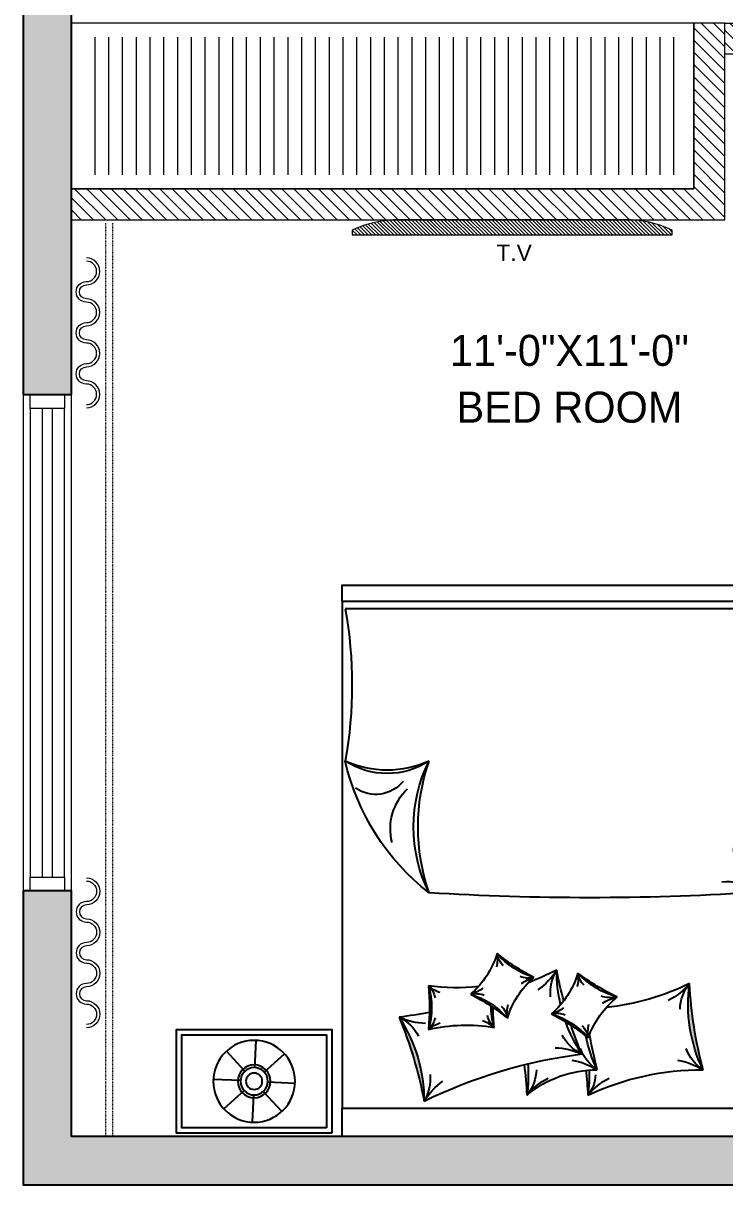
# Model space of a CAD drawing. Header units: inches. Extents: x 0 to 2865, y 0 to 4378.
# Drawn here: x 1144.3 to 1246.1, y 3615.7 to 3784.2 of the extents above; entities that cross this region are included whole.
import ezdxf

# ---------------------------------------------------------------- set-up
doc = ezdxf.new("R2010")
doc.units = ezdxf.units.IN
doc.linetypes.add('HIDDEN', pattern=[0.375, 0.25, -0.125])
doc.layers.add('A-WALL', color=113, linetype='Continuous', lineweight=9)
doc.layers.add('l-FIXTURE', color=7, linetype='Continuous', lineweight=5)
for name, color, linetype in [('A-WALL-EXTR', 2, 'Continuous'), ('I-FURN', 8, 'Continuous'), ('I-Furn Text', 7, 'Continuous'), ('I-GLAZ', 6, 'Continuous'), ('TTEXT', 7, 'Continuous'), ('WALL', 4, 'Continuous')]:
    doc.layers.add(name, color=color, linetype=linetype)
doc.styles.add('1 by 8 new', font='GOTHIC.TTF', dxfattribs={"height": 4.5})
doc.styles.add('A-ARCH-B01FL$0$Annotative', font='arial.ttf')

# ---------------------------------------------------------------- blocks, each defined once
blk = doc.blocks.new('BED')
at = {"layer": 'I-FURN', "transparency": 33554687}
h = blk.add_hatch(color=256, dxfattribs=at)
edge = h.paths.add_edge_path()
edge.add_ellipse((-40.13340545339418, -5.179312144535743), major_axis=(15.58408863954086, 15.58408863954083), ratio=0.9999999999998601, start_angle=281.63393075534776, end_angle=315.0978341324132, ccw=False)
edge.add_ellipse((-79.48608896645567, 6.57775249017277), major_axis=(-44.19450264213356, 44.19450264213366), ratio=0.9999999999997735, start_angle=202.5392429386608, end_angle=214.1925219491154)
h = blk.add_hatch(color=256, dxfattribs=at)
edge = h.paths.add_edge_path()
edge.add_ellipse((82.8400841603002, -25.50388626169206), major_axis=(-44.19450264210435, 44.19450264210443), ratio=0.9999999999993399, start_angle=30.31826891564059, end_angle=41.97154792606656)
edge.add_ellipse((42.2581928801668, -19.18151577026492), major_axis=(-15.5840886395407, 15.58408863954074), ratio=0.9999999999999475, start_angle=19.412956732346686, end_angle=52.87686010932521, ccw=False)
for p, q in [((-42.84299019888749, -6.031982867865736), (-43.02951411451068, -2.076378131354431)), ((42.84299019889113, -6.03198286785846), (43.02951411451431, -2.076378131347155)), ((-44.21419187031279, -6.67721393247848), (-47.14311912878475, -4.012071325185389)), ((-41.41715693743026, -6.545321606889047), (-38.75201433013717, -3.616394348417089)), ((41.4171569374339, -6.545321606881771), (38.75201433014081, -3.616394348409813)), ((44.21419187031643, -6.677213932471204), (47.14311912878838, -4.012071325178113)), ((-44.72753060933428, -8.10304719393389), (-48.68313534584922, -8.289571109555254)), ((-40.77192587282116, -7.916523278312525), (-36.81632113630803, -7.72999936269116)), ((40.7719258728248, -7.916523278308887), (36.81632113630985, -7.729999362687522)), ((44.72753060933974, -8.103047193926614), (48.68313534585286, -8.289571109547978)), ((-44.08229954472336, -9.474248865361005), (-46.74744215201645, -12.40317612383296)), ((-42.65646628326795, -9.987587604380678), (-42.46994236764658, -13.94319234089562)), ((-41.28526461184083, -9.342356539771572), (-38.35633735336887, -12.00749914706466)), ((41.28526461184447, -9.342356539764296), (38.35633735337251, -12.00749914705739)), ((42.6564662832734, -9.98758760437704), (42.4699423676484, -13.94319234088834)), ((44.08229954472699, -9.47424886535373), (46.74744215202008, -12.40317612382569)), ((29.30252457301015, -76.56771596757471), (-29.53781469260809, -76.56771607310475))]:
    blk.add_line(p, q, dxfattribs=at)
for points in [[(30.00000000000034, 9.094947017729282e-13), (-29.99999999999977, 1.364242052659392e-12), (-29.99999999999977, -4.126984126980915), (30.00000000000034, -4.12698412698137)], [(-31.49945648216067, -0.509785236112748), (-53.99999999999966, -0.509785236112748), (-53.99999999999966, -15.50978523611275), (-31.49945648216067, -15.50978523611275)], [(-32.24945648216067, -1.259785236112748), (-53.24999999999966, -1.259785236112748), (-53.24999999999966, -14.75978523611275), (-32.24945648216067, -14.75978523611275)], [(31.49945648216124, -0.5097852361132027), (54.00000000000045, -0.5097852361132027), (54.00000000000045, -15.5097852361132), (31.49945648216124, -15.5097852361132)], [(32.24945648216124, -1.259785236113203), (53.25000000000045, -1.259785236113203), (53.25000000000045, -14.7597852361132), (32.24945648216124, -14.7597852361132)], [(30.00000000000057, -77.58850157534334), (-29.99999999999943, -77.58850157533561), (-29.99999999999977, -4.126984126980915), (30.00000000000034, -4.12698412698137)], [(30.00000000000057, -77.58850157534334), (-29.99999999999943, -77.58850157533561), (-29.99999999999943, -79.99999999999818), (30.00000000000057, -79.99999999999864)]]:
    blk.add_lwpolyline(points, close=True, dxfattribs=at)
for centre, radius in [((-42.74972824107681, -8.009785236125026), 5.940000000497924), ((42.74972824108045, -8.00978523611775), 5.940000000497934), ((-42.74972824107681, -8.009785236125026), 2.37600000019917), ((-42.74972824107681, -8.009785236125026), 1.980000000165975), ((42.74972824108045, -8.00978523611775), 2.376000000199173), ((42.74972824108045, -8.00978523611775), 1.980000000165978), ((-42.74972824107681, -8.009785236125026), 1.188000000099585), ((42.74972824108045, -8.00978523611775), 1.188000000099587)]:
    blk.add_circle(centre, radius, dxfattribs=at)
for centre, radius, start, end in [((-79.48608896645567, 6.577752490158218), 62.50046501884082, 337.5392429675062, 349.1925219301149), ((-40.13340545339418, -5.179312144535743), 22.03922951125872, 326.6339307816924, 0.09783412808068302), ((14.29732386618025, 61.58127291774917), 74.16983031942473, 244.1051374163238, 262.6266274648001), ((-9.496600725120175, 0.2813959061982132), 10.16506761753974, 212.242321466755, 234.7327240634353), ((-23.50899874913705, -8.395362257053876), 6.317151978906221, 354.506931220937, 31.00115229156921), ((-65.5893967356966, -2.686405764818574), 62.50046501884082, 352.8723856237003, 356.9715479605134), ((-8.100783944158707, -9.945069122257792), 6.317151978906221, 2.285957195940157, 38.78017823902326), ((-25.00750545553421, -9.00877625624571), 22.03922951125872, 355.9241832641608, 7.876860115832518), ((6.923956555081986, 6.052799551770931), 15.7163777343684, 230.0100781594712, 270.4110818738097), ((4.608240109839699, 0.5484592739167056), 10.16506761753974, 220.02134745206, 242.5117500576237), ((-56.74194596098062, -2.686405764818574), 62.50046501884082, 353.5972692344646, 356.9715479605134), ((22.05120906756247, 28.66581657881807), 38.33040339653333, 244.7013599602726, 270.4919954027366), ((1.731579927553298, -9.153739509339175), 5.053721583124976, 2.285957195940157, 38.78017823902326), ((-16.16005468084734, -9.00877625624571), 22.03922951125872, 358.300895687622, 7.876860115832518), ((13.45569088454113, 0.5484592739167056), 10.16506761753974, 220.02134745206, 242.5117500576237), ((1.6097178230998, -1.068042130565118), 10.16506761753974, 279.7780667895824, 302.2684693717773), ((10.52427233854576, -14.93037051991178), 6.317151978906221, 123.5096386267922, 160.0038596369334), ((26.91456338705063, -19.18151577025037), 22.03922951125872, 154.4129567395365, 168.0486538025515), ((67.49645466716936, -25.50388626166296), 62.50046501884082, 165.3182689327398, 170.1576576033741), ((16.95334731620142, -1.068042130565118), 10.16506761753974, 279.7780667895824, 302.2684693717773), ((25.86790183164737, -14.93037051991178), 6.317151978906221, 123.5096386267922, 160.0038596369334), ((42.2581928801668, -19.18151577025037), 22.03922951125872, 154.4129567395365, 187.8768601158325), ((82.8400841603002, -25.50388626166296), 62.50046501884082, 165.3182689327398, 176.9715479605135), ((0.5650791867523139, -2.724646134584873), 10.16506761753974, 271.9990408009585, 294.4894434119159), ((7.521290979130185, -17.66601648949199), 6.317151978906221, 115.7306126241778, 152.2248337046104), ((23.18534486324677, -24.09651355502046), 22.03922951125872, 146.6339307816924, 160.1771595901036), ((62.53802837629371, -35.8535781896926), 62.50046501884082, 157.5392429675062, 161.60550070761), ((-24.46935156927759, -11.60980921006421), 6.317151978906221, 295.7306126241778, 332.2248337046104), ((-13.83739369628859, 10.04619940877501), 31.25023250942041, 297.0966054268173, 308.7498844551293), ((-2.67592405284779, -7.191467559902776), 11.01961475562936, 286.1912932477329, 319.6551966384683), ((2.607022389900862, -13.80727786792613), 3.15857598945311, 314.0642937237366, 350.5585147739947), ((10.75337835005519, -15.05035558970758), 5.082533808769868, 171.7996839924949, 194.290086579433), ((18.72723211524169, -9.53606954406041), 13.85831012812964, 200.2180295282298, 230.5721066988012), ((-17.51313977583743, -26.55117956529921), 10.16506761753974, 91.99904080095843, 114.489443411916), ((-48.55739803216386, -18.68842713378262), 31.25023250942041, 354.1733605243788, 5.826639475621183), ((-28.02168360278267, -18.68842713378262), 11.01961475562936, 343.2680482935895, 16.73195170641054), ((-14.12590964828235, -11.68730220280713), 5.082533808769868, 228.876439015135, 251.3668416504409), ((-19.59701536144678, -17.84971730787083), 3.15857598945311, 11.14104877428638, 47.63526982051552), ((-11.93790888917249, 7.712010399839983), 23.87731924453131, 256.6069347148807, 279.7033356534133), ((-11.25617056284648, -11.99507458926973), 5.082533808769868, 288.6331583495591, 311.1235609848649), ((-5.785064850249569, -18.15748969433389), 3.15857598945311, 132.3647301794845, 168.8589512257136), ((2.639603391071773, -18.99619952022385), 11.01961475562936, 163.2680482935895, 179.5280806176435), ((23.17531782048206, -18.99619952022385), 31.25023250942041, 174.1733605243788, 179.459318573744), ((-31.24538445631265, -90.85709861731357), 74.16983031942473, 79.17424012284803, 82.62662746480014), ((-25.56402538665827, 7.195786140962355), 31.25023250942041, 297.0966054268173, 308.7498844551293), ((-14.40255574317382, -10.04188082773044), 11.01961475562936, 286.1912932477329, 319.6551966384683), ((-9.119609300425168, -16.65769113575379), 3.15857598945311, 314.0642937237366, 350.5585147739947), ((-0.973253340285396, -17.90076885755025), 5.082533808769868, 171.7996839924949, 194.290086579433), ((6.488032239475046, -13.28487082182164), 13.08380323838914, 197.300731885757, 228.5457579871332), ((1.198997291809405, -14.71898067656639), 3.15857598945311, 255.2879751359212, 291.7821961739907), ((-8.26491931026942, -27.58011102569344), 13.08380323838914, 17.30073188575705, 48.54575798713328), ((-1.000102190504208, -22.66078897938769), 5.082533808769868, 51.55640329502378, 74.04680590809828), ((25.35147136879129, -18.24522290423101), 6.317151978906221, 182.2859571959402, 218.7801782390233), ((-19.59701536144678, -19.52713695965804), 3.15857598945311, 312.3647301794845, 348.8589512257136), ((23.18534486324677, -24.09651355502046), 22.03922951125872, 166.9490291641304, 180.0978341280807), ((62.53802837629371, -35.8535781896926), 62.50046501884082, 165.004368342141, 169.1925219301149), ((8.973664171761243, -24.56348686417823), 4.426517426633798, 77.57967366765597, 108.3696246791492), ((11.53166473865019, -13.48407683221649), 6.944724643454832, 237.3976725374356, 256.6295816687488), ((4.52646272949687, -54.73260538696104), 36.20873892111788, 63.951439646957, 83.93041457906844), ((12.64244731585529, -28.73875130058059), 10.16506761753974, 40.02134745206006, 62.51175005762365), ((-14.12590964828235, -25.6895520647513), 5.082533808769868, 108.6331583495591, 131.1235609848649), ((-13.35282304168459, -51.73958583202239), 30.16081448590489, 84.01519655289943, 97.84314601574884), ((-10.52763439851662, -17.56939394439405), 3.15857598945311, 255.2879751359212, 291.7821961739907), ((-19.99155100059545, -30.43052429355066), 13.08380323838914, 17.30073188575705, 48.54575798713328), ((-12.72673388084479, -25.51120224721581), 5.082533808769868, 51.55640329502378, 74.04680590809828), ((-7.451459863964942, -29.55722160606001), 10.16506761753974, 32.24232146675506, 54.7327240634353), ((6.560938158989643, -20.88046344250233), 6.317151978906221, 174.506931220937, 211.0011522915692), ((-0.8036337302033871, -22.9642129904596), 5.082533808769868, 351.7996839924949, 14.29008657943298), ((24.81943922664539, -51.28534808976019), 34.43255801509228, 115.6293303264636, 126.7306041362188), ((13.11009963482536, -31.93566536198978), 12.12087208699685, 105.2314041699549, 137.1285303148105), ((12.06050662553798, -50.9111812563051), 31.25023250942041, 117.0966054268173, 128.7498844551294), ((0.8990369820388651, -33.67351428762686), 11.01961475562936, 106.1912932477329, 139.6551966384683), ((-2.975884362574675, -26.14600117096325), 3.15857598945311, 75.28797513592127, 111.7821961739907), ((-0.7767848799700232, -18.20419286862216), 5.082533808769868, 231.5564032950238, 254.0468059080983), ((-31.24538445631265, -90.85709861731357), 74.16983031942473, 64.1051374163238, 67.63867184205104), ((7.342722229659898, -24.20729071178994), 3.15857598945311, 134.0642937237366, 170.5585147739947), ((-12.53026542052942, -25.81462625830227), 5.082533808769868, 351.7996839924949, 14.29008657943298), ((-4.383909460709788, -27.0577039796035), 3.15857598945311, 134.0642937237366, 170.5585147739947), ((3.474101079846605, -62.06178744445697), 33.87342975265533, 127.9869748437238, 167.0501721512429), ((1.936634840734996, -44.91762432006271), 21.54482815320035, 153.6783093618448, 206.3216906381552), ((10.47614018191257, -44.91762432006271), 29.44343855979626, 161.0671664828343, 198.9328335171657), ((5.964064367859237, -411.182269407645), 376.5418162922257, 86.44646922421903, 93.55353079057583), ((25.82939820222964, -32.51127248686225), 4.49478135502051, 261.0708330919693, 320.5971467921632), ((35.81597754842403, -41.5063476278292), 8.952560559357284, 136.6815567684954, 182.5313597915342), ((230.7615168969025, -55.96606818865121), 202.509637991314, 174.1611023577892, 185.8388976422108), ((-14.95230106059148, -44.62510768422226), 8.02980569546747, 165.8230938933009, 226.379597077757), ((-25.09939255187021, -54.74580688857441), 5.117521007405927, 39.21859843020932, 124.8103884606712), ((-23.45610536289996, -63.83484160625721), 11.16565865548822, 56.99721129923215, 123.0027887007679), ((-23.45610536289985, -67.74124003273664), 14.59763732330932, 65.37844301681548, 114.6215569831845), ((-90.91803097730622, -65.51927218630453), 62.36665025055149, 349.7960217976261, 10.2039782023739)]:
    blk.add_arc(centre, radius, start, end, dxfattribs=at)

msp = doc.modelspace()

# ---------------------------------------------------------------- hatches: boundary and pattern name
at = {"layer": 'A-WALL', "lineweight": 5, "transparency": 33554636}
h = msp.add_hatch(color=8, dxfattribs=at)
h.dxf.hatch_style = 1
h.paths.add_polyline_path([(1144.298841559455, 3730.332873764014), (1151.298841559492, 3730.332873764014), (1151.298841559499, 3805.340123321304), (1144.298841559463, 3805.340123321304)])
h = msp.add_hatch(dxfattribs=at)
h.set_pattern_fill('ANSI31', color=8, scale=10, angle=270)
h.set_pattern_definition([(315, (5008.068413972374, -14710.22338694862), (0.8838834764831845, 0.8838834764831843), [])])
h.paths.add_polyline_path([(1246.082961836819, 3755.715123321562), (1246.08296183687, 3784.215123321339), (1241.582961836881, 3784.21512332132), (1241.582961836815, 3760.215123321544), (1151.298841559488, 3760.215123321531), (1151.298841559495, 3755.715123321349)])
h = msp.add_hatch(dxfattribs=at)
h.set_pattern_fill('ANSI31', color=8, scale=10, angle=270)
h.set_pattern_definition([(315, (5070.095876291572, -14706.219083308), (0.8838834764831845, 0.8838834764831843), [])])
h.paths.add_polyline_path([(1352.798841559226, 3784.215123321091), (1352.798841559277, 3755.715123321315), (1348.298841559288, 3755.715123321333), (1348.298841559223, 3779.715123321109), (1246.082961836863, 3779.715123321148), (1246.08296183687, 3784.215123321329)])
h = msp.add_hatch(color=8, dxfattribs=at)
h.dxf.hatch_style = 1
h.paths.add_polyline_path([(1144.298841559455, 3658.332873764015), (1144.298841559455, 3615.715123321275), (1373.28784530202, 3615.715123321326), (1373.28784530202, 3622.715123321363), (1151.298841559492, 3622.715123321312), (1151.298841559492, 3658.332873764015)])
at = {"layer": 'I-FURN', "lineweight": 5, "transparency": 33554636}
h = msp.add_hatch(dxfattribs=at)
h.set_pattern_fill('_USER', color=8, scale=2, angle=89.99999999999999, pattern_type=0)
h.set_pattern_definition([(90, (2144.712320660412, 2.545964299328261), (-2, 5.66553889764798e-16), [])])
h.paths.add_polyline_path([(1153.175895011249, 3782.215123321606), (1153.175895011249, 3762.21512332153), (1240.215678121276, 3762.21512332153), (1240.215678121276, 3782.215123321606)])
at = {"layer": 'I-FURN', "lineweight": 5, "ltscale": 100, "transparency": 33554636}
h = msp.add_hatch(dxfattribs=at)
h.set_pattern_fill('ANSI31', color=8, scale=3, angle=809.9999999999999)
h.set_pattern_definition([(134.9999999999999, (33724.30345275757, 9169.718988168628), (-0.2651650429449555, -0.2651650429449552), [])])
edge = h.paths.add_edge_path()
edge.add_line((1192.001273289778, 3754.191775723757), (1192.001273289778, 3753.510408021527))
edge.add_line((1192.001273289778, 3753.510408021527), (1238.471409829002, 3753.510408021527))
edge.add_line((1238.471409829002, 3753.510408021527), (1238.471409829002, 3754.191775723757))
edge.add_arc((1231.671797433693, 3739.779578066523), 15.93568856490369, 64.742264687836, 90.24299132819341)
edge.add_line((1231.604214401308, 3755.715123321435), (1198.868468717486, 3755.715123321435))
edge.add_arc((1198.868468717483, 3739.474916220621), 16.24020710081368, 89.99999999998715, 115.0147439839324)

# ---------------------------------------------------------------- linework, layer by layer
at = {"layer": 'A-WALL', "color": 8, "lineweight": 5, "transparency": 33554636}
for points in [[(1246.082961836819, 3755.715123321562), (1246.08296183687, 3784.215123321339), (1241.582961836881, 3784.21512332132), (1241.582961836815, 3760.215123321544), (1151.298841559488, 3760.215123321531), (1151.298841559495, 3755.715123321349)], [(1352.798841559226, 3784.215123321091), (1352.798841559277, 3755.715123321315), (1348.298841559288, 3755.715123321333), (1348.298841559223, 3779.715123321109), (1246.082961836863, 3779.715123321148), (1246.08296183687, 3784.215123321329)]]:
    msp.add_lwpolyline(points, close=True, dxfattribs=at)
at = {"layer": 'A-WALL-EXTR', "color": 8, "linetype": 'HIDDEN', "lineweight": 5, "ltscale": 0.1, "transparency": 33554636}
for p, q in [((1156.298841559492, 3622.715123321315), (1156.298841559645, 3755.277319552027)), ((1157.298841559492, 3622.715123321315), (1157.298841559645, 3755.277319552029))]:
    msp.add_line(p, q, dxfattribs=at)
at = {"layer": 'I-FURN', "color": 8, "lineweight": 5, "transparency": 33554636}
for points in [[(1192.001273289778, 3754.191775723757), (1192.001273289778, 3753.510408021527), (1238.471409829002, 3753.510408021527), (1238.471409829002, 3754.191775723757, 0.1117293817206766), (1231.604214401308, 3755.715123321435), (1198.868468717486, 3755.715123321435, 0.1095829165251264), (1192.001273289778, 3754.191775723757, 0.6368893900977386)], [(1153.462953265716, 3728.891087196683, 1), (1153.462953265716, 3731.864020911289, -0.9999999999999998), (1153.462953265716, 3734.836954625909, 0.9999999999999998), (1153.462953265716, 3737.809888340525, -0.9999999999999998), (1153.462953265716, 3740.782822055141, 0.9999999999999998), (1153.462953265716, 3743.755755769761, -0.9999999999999998), (1153.462953265716, 3746.728689484378, 0.9999999999999998), (1153.462953265716, 3749.701623198998)], [(1153.462953265716, 3728.4121114023, 1), (1153.462953265716, 3732.342996705672, -1), (1153.462953265716, 3734.357978831525, 1), (1153.462953265716, 3738.288864134909, -1), (1153.462953265716, 3740.303846260761, 1), (1153.462953265716, 3744.234731564145, -1), (1153.462953265716, 3746.249713689994, 1), (1153.462953265716, 3750.180598993381, 1)], [(1153.462953265716, 3660.25363612573, -1), (1153.462953265716, 3656.322750822357, 1), (1153.462953265716, 3654.307768696504, -1), (1153.462953265716, 3650.376883393121, 1), (1153.462953265716, 3648.361901267268, -1), (1153.462953265716, 3644.431015963884, 1), (1153.462953265716, 3642.416033838035, -1), (1153.462953265716, 3638.485148534648, -1)], [(1153.462953265716, 3659.774660331346, -1), (1153.462953265716, 3656.801726616741, 0.9999999999999998), (1153.462953265716, 3653.828792902121, -0.9999999999999998), (1153.462953265716, 3650.855859187504, 0.9999999999999998), (1153.462953265716, 3647.882925472888, -0.9999999999999998), (1153.462953265716, 3644.909991758268, 0.9999999999999998), (1153.462953265716, 3641.937058043652, -0.9999999999999998), (1153.462953265716, 3638.964124329032)]]:
    msp.add_lwpolyline(points, format="xyb", dxfattribs=at)
at = {"layer": 'I-GLAZ', "color": 8, "lineweight": 5, "ltscale": 0.05, "transparency": 33554636}
for points in [[(1144.298841559455, 3658.332873764015), (1151.298841559492, 3658.332873764015), (1151.298841559492, 3730.332873764014), (1144.298841559455, 3730.332873764014)], [(1150.298841559477, 3728.332873764014), (1145.298841559477, 3728.332873764014), (1145.298841559477, 3730.332873764014), (1150.298841559477, 3730.332873764014)], [(1150.298841559477, 3728.332873764014), (1145.298841559477, 3728.332873764014), (1145.298841559477, 3660.332873764015), (1150.298841559477, 3660.332873764015)], [(1148.548841559477, 3660.332873764015), (1148.548841559477, 3728.332873764014), (1147.048841559477, 3728.332873764014), (1147.048841559477, 3660.332873764015)], [(1150.298841559477, 3658.332873764015), (1145.298841559477, 3658.332873764015), (1145.298841559477, 3660.332873764015), (1150.298841559477, 3660.332873764015)]]:
    msp.add_lwpolyline(points, close=True, dxfattribs=at)
at = {"layer": 'l-FIXTURE', "color": 8, "lineweight": 5, "transparency": 33554636}
msp.add_lwpolyline([(1151.29884155951, 3784.215123321608), (1151.29884155951, 3760.215123321531), (1241.582961836859, 3760.215123321257), (1241.582961836859, 3784.215123321333)], close=True, dxfattribs=at)
at = {"layer": 'WALL', "color": 8, "ltscale": 0.1, "transparency": 33554636}
msp.add_lwpolyline([(1144.298841559455, 3730.332873764014), (1151.298841559492, 3730.332873764014), (1151.298841559499, 3805.340123321304), (1144.298841559463, 3805.340123321304)], close=True, dxfattribs=at)
msp.add_lwpolyline([(1144.298841559455, 3658.332873764015), (1144.298841559455, 3615.715123321275), (1373.28784530202, 3615.715123321326), (1373.28784530202, 3622.715123321363), (1151.298841559492, 3622.715123321312), (1151.298841559492, 3658.332873764015), (1144.298841559455, 3658.332873764015)], dxfattribs=at)

# ---------------------------------------------------------------- block references
at = {"layer": 'I-FURN', "color": 8, "lineweight": 5, "transparency": 33554636, "xscale": -1, "rotation": 180}
msp.add_blockref('BED', (1220.548841559761, 3622.715123321323), dxfattribs=at)

# ---------------------------------------------------------------- texts
at = {"layer": 'I-Furn Text', "color": 8, "lineweight": 5, "transparency": 33554636, "char_height": 4.5, "width": 50.47192046227057, "attachment_point": 8, "style": '1 by 8 new'}
for s, insert in [('11\'-0"X11\'-0"', (1223.548649000451, 3734.445500893827)), ('BED ROOM', (1223.548649000451, 3726.203707728822))]:
    msp.add_mtext(s, dxfattribs=dict(at, insert=insert))
at = {"layer": 'TTEXT', "color": 8, "lineweight": 5, "ltscale": 0.001, "transparency": 33554636, "insert": (1218.088816804408, 3750.92305549494, -4.563871360333582e-09), "char_height": 2.360949529689595, "attachment_point": 6, "style": 'A-ARCH-B01FL$0$Annotative'}
msp.add_mtext('{\\fArial|b0|i0|c0|p34;T.V}', dxfattribs=at)

doc.saveas('drawing.dxf')
